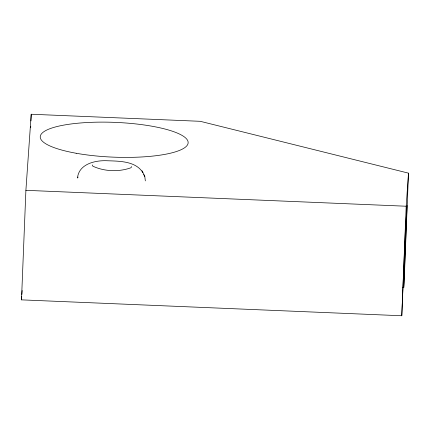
<?xml version="1.0" encoding="UTF-8"?>
<svg xmlns="http://www.w3.org/2000/svg" width="430" height="430" viewBox="0 0 430 430"><rect width="100%" height="100%" fill="white"/><g stroke="black" fill="none" stroke-linecap="round" stroke-linejoin="round"><path stroke-width="0.64" d="M403.754 287.638L407.054 205.492L405.436 228.647L401.787 315.76L21.5 299.861L25.897 190.329L31.218 114.24L200.235 121.308L408.5 173.15L404.103 282.677L403.754 287.638L402.421 287.584M30.686 127.597L30.74 126.264M30.955 120.921L31.218 114.24M401.787 315.76L406.189 206.228L408.5 173.15M21.5 299.861L21.731 296.523M21.871 294.518L22.156 290.513M78.142 177.031L77.491 178.041C78.755 164.249 94.546 160.401 106.081 160.707C118.621 161.207 135.504 160.653 142.948 172.715M131.682 166.593L130.93 167.764C118.997 172.097 104.34 171.57 92.832 166.168L92.246 164.943M25.897 190.329L406.189 206.228M143.824 174.548L144.813 176.617L145.34 180.879M142.018 170.775L144.813 176.617M76.169 153.257A74.008 17.404 2.3 0 0 188.136 142.851A74.008 17.404 2.3 0 0 78.271 123.173A74.008 17.404 2.3 0 0 76.169 153.257"/></g></svg>
